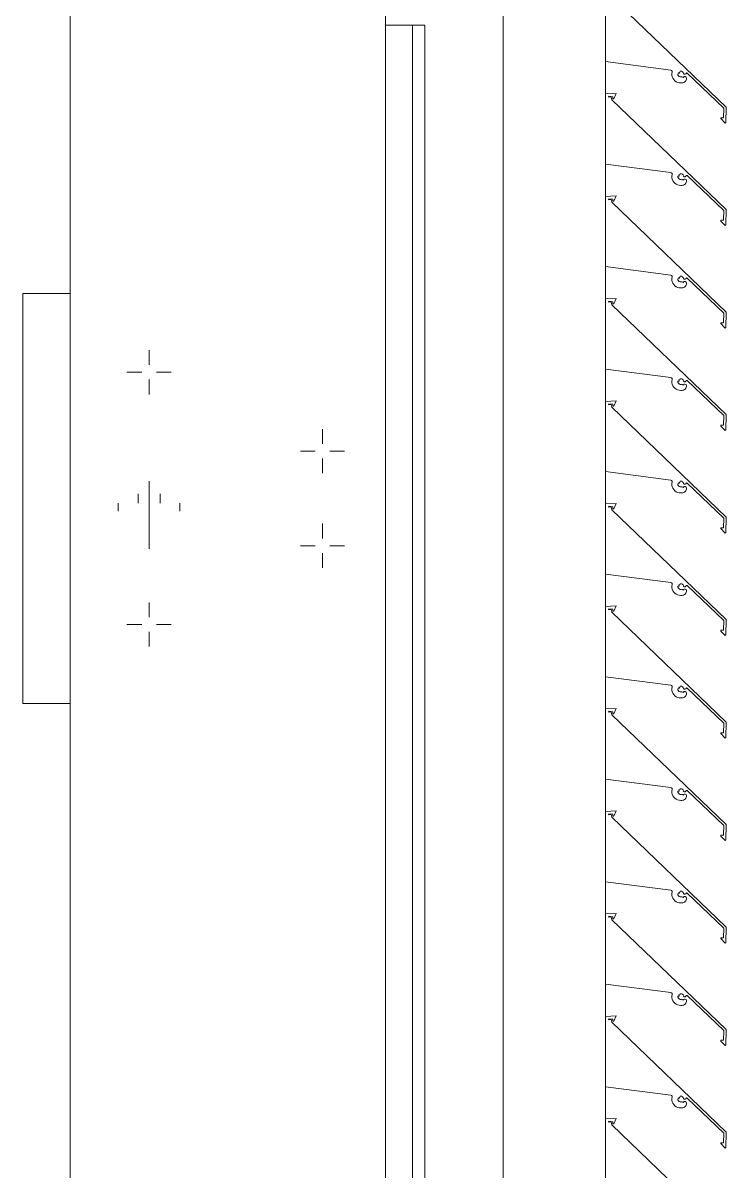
# Model space of a CAD drawing. Header units: millimetres. Extents: x -220592 to 404889, y -217665 to 38245.
# Drawn here: x -718.88 to -714.42, y -1234.95 to -1227.66 of the extents above; entities that cross this region are included whole.
import ezdxf

# ---------------------------------------------------------------- set-up
doc = ezdxf.new("R2010")
doc.units = ezdxf.units.MM
doc.linetypes.add('XKITLINE00', pattern=[0])
doc.linetypes.add('XKITLINE02', pattern=[4, 2, -2])
doc.layers.add('Bolt', color=7, linetype='Continuous', lineweight=0)
doc.layers.add('Part', color=7, linetype='Continuous', lineweight=0)

# ---------------------------------------------------------------- blocks, each defined once
blk = doc.blocks.new('*A15046')
at = {"layer": 'Part', "color": 7, "linetype": 'XKITLINE00', "lineweight": 0}
for p, q in [((92.53, 356.643483), (92.53, 93.899527)), ((94.53, 93.899527), (94.53, 244.699959))]:
    blk.add_line(p, q, dxfattribs=at)
blk = doc.blocks.new('*A15128')
at = {"layer": 'Part', "color": 7, "linetype": 'XKITLINE00', "lineweight": 0}
for p, q in [((95.925304, 180.315326), (95.992799, 180.31794)), ((95.947029, 180.300196), (95.944993, 180.293623)), ((95.944993, 180.293623), (95.962009, 180.296527)), ((95.972012, 180.297056), (95.947029, 180.300196)), ((95.962009, 180.296527), (95.964906, 180.277984)), ((95.964906, 180.277984), (96.690028, 179.581738)), ((95.972141, 180.284865), (95.972012, 180.297056)), ((95.977264, 180.284453), (95.972141, 180.284865)), ((95.992799, 180.31794), (95.977264, 180.284453)), ((96.339112, 179.816618), (95.925304, 179.869622)), ((96.344187, 179.814428), (96.339112, 179.816618)), ((96.347324, 179.809876), (96.344187, 179.814428)), ((96.346077, 179.79422), (96.347563, 179.804354)), ((96.346452, 179.783984), (96.346077, 179.79422)), ((96.348675, 179.773985), (96.346452, 179.783984)), ((96.347563, 179.804354), (96.347324, 179.809876)), ((96.352673, 179.764555), (96.348675, 179.773985)), ((96.358313, 179.756005), (96.352673, 179.764555)), ((96.365409, 179.748618), (96.358313, 179.756005)), ((96.391775, 179.793926), (96.38407, 179.79282)), ((96.38407, 179.79282), (96.384639, 179.786336)), ((96.384639, 179.786336), (96.387441, 179.780462)), ((96.387441, 179.780462), (96.392123, 179.77594)), ((96.397771, 179.80193), (96.390606, 179.800986)), ((96.390606, 179.800986), (96.391775, 179.793926)), ((96.392123, 179.77594), (96.398091, 179.773342)), ((96.400093, 179.80932), (96.397771, 179.80193)), ((96.398091, 179.773342), (96.404591, 179.772998)), ((96.406765, 179.808898), (96.400093, 179.80932)), ((96.404591, 179.772998), (96.410509, 179.773903)), ((96.412841, 179.806108), (96.406765, 179.808898)), ((96.410509, 179.773903), (96.41532, 179.771496)), ((96.417508, 179.801322), (96.412841, 179.806108)), ((96.41532, 179.771496), (96.41735, 179.766515)), ((96.41735, 179.766515), (96.420292, 179.771987)), ((96.420622, 179.793748), (96.417508, 179.801322)), ((96.420292, 179.771987), (96.425448, 179.775205)), ((96.424805, 179.789591), (96.420622, 179.793748)), ((96.430699, 179.789385), (96.424805, 179.789591)), ((96.425448, 179.775205), (96.431526, 179.775193)), ((96.435163, 179.793239), (96.430699, 179.789385)), ((96.431526, 179.775193), (96.43667, 179.771956)), ((96.438818, 179.797866), (96.435163, 179.793239)), ((96.43667, 179.771956), (96.43931, 179.766482)), ((96.438814, 179.758712), (96.437079, 179.753216)), ((96.43931, 179.766482), (96.438814, 179.758712)), ((96.443977, 179.796774), (96.438818, 179.797866)), ((96.674993, 179.575371), (96.443977, 179.796774)), ((96.373725, 179.74264), (96.365409, 179.748618)), ((96.382988, 179.738267), (96.373725, 179.74264)), ((96.392889, 179.735644), (96.382988, 179.738267)), ((96.403102, 179.734859), (96.392889, 179.735644)), ((96.409901, 179.734957), (96.403102, 179.734859)), ((96.415629, 179.735593), (96.409901, 179.734957)), ((96.42113, 179.737312), (96.415629, 179.735593)), ((96.4262, 179.740052), (96.42113, 179.737312)), ((96.430653, 179.74371), (96.4262, 179.740052)), ((96.434325, 179.748153), (96.430653, 179.74371)), ((96.437079, 179.753216), (96.434325, 179.748153)), ((96.67465, 179.514025), (96.674993, 179.575371)), ((96.690028, 179.581738), (96.689475, 179.482587)), ((96.656145, 179.509007), (96.65723, 179.513928)), ((96.684794, 179.480119), (96.656145, 179.509007)), ((96.65723, 179.513928), (96.67465, 179.514025)), ((96.689475, 179.482587), (96.684794, 179.480119))]:
    blk.add_line(p, q, dxfattribs=at)
blk = doc.blocks.new('*A15129')
at = {"layer": 'Part', "color": 7, "linetype": 'XKITLINE00', "lineweight": 0}
for p, q in [((95.925304, 179.665326), (95.992799, 179.66794)), ((95.947029, 179.650196), (95.944993, 179.643623)), ((95.944993, 179.643623), (95.962009, 179.646527)), ((95.972012, 179.647056), (95.947029, 179.650196)), ((95.962009, 179.646527), (95.964906, 179.627984)), ((95.964906, 179.627984), (96.690028, 178.931738)), ((95.972141, 179.634865), (95.972012, 179.647056)), ((95.977264, 179.634453), (95.972141, 179.634865)), ((95.992799, 179.66794), (95.977264, 179.634453)), ((96.339112, 179.166618), (95.925304, 179.219622)), ((96.344187, 179.164428), (96.339112, 179.166618)), ((96.347324, 179.159876), (96.344187, 179.164428)), ((96.346077, 179.14422), (96.347563, 179.154354)), ((96.346452, 179.133984), (96.346077, 179.14422)), ((96.348675, 179.123985), (96.346452, 179.133984)), ((96.347563, 179.154354), (96.347324, 179.159876)), ((96.352673, 179.114555), (96.348675, 179.123985)), ((96.358313, 179.106005), (96.352673, 179.114555)), ((96.365409, 179.098618), (96.358313, 179.106005)), ((96.373725, 179.09264), (96.365409, 179.098618)), ((96.391775, 179.143926), (96.38407, 179.14282)), ((96.38407, 179.14282), (96.384639, 179.136336)), ((96.384639, 179.136336), (96.387441, 179.130462)), ((96.387441, 179.130462), (96.392123, 179.12594)), ((96.397771, 179.15193), (96.390606, 179.150986)), ((96.390606, 179.150986), (96.391775, 179.143926)), ((96.392123, 179.12594), (96.398091, 179.123342)), ((96.400093, 179.15932), (96.397771, 179.15193)), ((96.398091, 179.123342), (96.404591, 179.122998)), ((96.406765, 179.158898), (96.400093, 179.15932)), ((96.404591, 179.122998), (96.410509, 179.123903)), ((96.412841, 179.156108), (96.406765, 179.158898)), ((96.410509, 179.123903), (96.41532, 179.121496)), ((96.417508, 179.151322), (96.412841, 179.156108)), ((96.41532, 179.121496), (96.41735, 179.116515)), ((96.41735, 179.116515), (96.420292, 179.121987)), ((96.420622, 179.143748), (96.417508, 179.151322)), ((96.420292, 179.121987), (96.425448, 179.125205)), ((96.424805, 179.139591), (96.420622, 179.143748)), ((96.430699, 179.139385), (96.424805, 179.139591)), ((96.425448, 179.125205), (96.431526, 179.125193)), ((96.435163, 179.143239), (96.430699, 179.139385)), ((96.431526, 179.125193), (96.43667, 179.121956)), ((96.437079, 179.103216), (96.434325, 179.098153)), ((96.438818, 179.147866), (96.435163, 179.143239)), ((96.43667, 179.121956), (96.43931, 179.116482)), ((96.438814, 179.108712), (96.437079, 179.103216)), ((96.43931, 179.116482), (96.438814, 179.108712)), ((96.443977, 179.146774), (96.438818, 179.147866)), ((96.674993, 178.925371), (96.443977, 179.146774)), ((96.382988, 179.088267), (96.373725, 179.09264)), ((96.392889, 179.085644), (96.382988, 179.088267)), ((96.403102, 179.084859), (96.392889, 179.085644)), ((96.409901, 179.084957), (96.403102, 179.084859)), ((96.415629, 179.085593), (96.409901, 179.084957)), ((96.42113, 179.087312), (96.415629, 179.085593)), ((96.4262, 179.090052), (96.42113, 179.087312)), ((96.430653, 179.09371), (96.4262, 179.090052)), ((96.434325, 179.098153), (96.430653, 179.09371)), ((96.67465, 178.864025), (96.674993, 178.925371)), ((96.690028, 178.931738), (96.689475, 178.832587)), ((96.656145, 178.859007), (96.65723, 178.863928)), ((96.684794, 178.830119), (96.656145, 178.859007)), ((96.65723, 178.863928), (96.67465, 178.864025)), ((96.689475, 178.832587), (96.684794, 178.830119))]:
    blk.add_line(p, q, dxfattribs=at)
blk = doc.blocks.new('*A15130')
at = {"layer": 'Part', "color": 7, "linetype": 'XKITLINE00', "lineweight": 0}
for p, q in [((95.925304, 179.015326), (95.992799, 179.01794)), ((95.947029, 179.000196), (95.944993, 178.993623)), ((95.944993, 178.993623), (95.962009, 178.996527)), ((95.972012, 178.997056), (95.947029, 179.000196)), ((95.962009, 178.996527), (95.964906, 178.977984)), ((95.964906, 178.977984), (96.690028, 178.281738)), ((95.972141, 178.984865), (95.972012, 178.997056)), ((95.977264, 178.984453), (95.972141, 178.984865)), ((95.992799, 179.01794), (95.977264, 178.984453)), ((96.339112, 178.516618), (95.925304, 178.569622)), ((96.344187, 178.514428), (96.339112, 178.516618)), ((96.347324, 178.509876), (96.344187, 178.514428)), ((96.346077, 178.49422), (96.347563, 178.504354)), ((96.346452, 178.483984), (96.346077, 178.49422)), ((96.348675, 178.473985), (96.346452, 178.483984)), ((96.347563, 178.504354), (96.347324, 178.509876)), ((96.352673, 178.464555), (96.348675, 178.473985)), ((96.358313, 178.456005), (96.352673, 178.464555)), ((96.365409, 178.448618), (96.358313, 178.456005)), ((96.373725, 178.44264), (96.365409, 178.448618)), ((96.391775, 178.493926), (96.38407, 178.49282)), ((96.38407, 178.49282), (96.384639, 178.486336)), ((96.384639, 178.486336), (96.387441, 178.480462)), ((96.387441, 178.480462), (96.392123, 178.47594)), ((96.397771, 178.50193), (96.390606, 178.500986)), ((96.390606, 178.500986), (96.391775, 178.493926)), ((96.392123, 178.47594), (96.398091, 178.473342)), ((96.400093, 178.50932), (96.397771, 178.50193)), ((96.398091, 178.473342), (96.404591, 178.472998)), ((96.406765, 178.508898), (96.400093, 178.50932)), ((96.404591, 178.472998), (96.410509, 178.473903)), ((96.412841, 178.506108), (96.406765, 178.508898)), ((96.410509, 178.473903), (96.41532, 178.471496)), ((96.417508, 178.501322), (96.412841, 178.506108)), ((96.41532, 178.471496), (96.41735, 178.466515)), ((96.41735, 178.466515), (96.420292, 178.471987)), ((96.420622, 178.493748), (96.417508, 178.501322)), ((96.420292, 178.471987), (96.425448, 178.475205)), ((96.424805, 178.489591), (96.420622, 178.493748)), ((96.430699, 178.489385), (96.424805, 178.489591)), ((96.425448, 178.475205), (96.431526, 178.475193)), ((96.430653, 178.44371), (96.4262, 178.440052)), ((96.434325, 178.448153), (96.430653, 178.44371)), ((96.435163, 178.493239), (96.430699, 178.489385)), ((96.431526, 178.475193), (96.43667, 178.471956)), ((96.437079, 178.453216), (96.434325, 178.448153)), ((96.438818, 178.497866), (96.435163, 178.493239)), ((96.43667, 178.471956), (96.43931, 178.466482)), ((96.438814, 178.458712), (96.437079, 178.453216)), ((96.43931, 178.466482), (96.438814, 178.458712)), ((96.443977, 178.496774), (96.438818, 178.497866)), ((96.674993, 178.275371), (96.443977, 178.496774)), ((96.382988, 178.438267), (96.373725, 178.44264)), ((96.392889, 178.435644), (96.382988, 178.438267)), ((96.403102, 178.434859), (96.392889, 178.435644)), ((96.409901, 178.434957), (96.403102, 178.434859)), ((96.415629, 178.435593), (96.409901, 178.434957)), ((96.42113, 178.437312), (96.415629, 178.435593)), ((96.4262, 178.440052), (96.42113, 178.437312)), ((96.67465, 178.214025), (96.674993, 178.275371)), ((96.690028, 178.281738), (96.689475, 178.182587)), ((96.656145, 178.209007), (96.65723, 178.213928)), ((96.684794, 178.180119), (96.656145, 178.209007)), ((96.65723, 178.213928), (96.67465, 178.214025)), ((96.689475, 178.182587), (96.684794, 178.180119))]:
    blk.add_line(p, q, dxfattribs=at)
blk = doc.blocks.new('*A15131')
at = {"layer": 'Part', "color": 7, "linetype": 'XKITLINE00', "lineweight": 0}
for p, q in [((95.925304, 178.365326), (95.992799, 178.36794)), ((95.947029, 178.350196), (95.944993, 178.343623)), ((95.944993, 178.343623), (95.962009, 178.346527)), ((95.972012, 178.347056), (95.947029, 178.350196)), ((95.962009, 178.346527), (95.964906, 178.327984)), ((95.964906, 178.327984), (96.690028, 177.631738)), ((95.972141, 178.334865), (95.972012, 178.347056)), ((95.977264, 178.334453), (95.972141, 178.334865)), ((95.992799, 178.36794), (95.977264, 178.334453)), ((96.339112, 177.866618), (95.925304, 177.919622)), ((96.344187, 177.864428), (96.339112, 177.866618)), ((96.347324, 177.859876), (96.344187, 177.864428)), ((96.346077, 177.84422), (96.347563, 177.854354)), ((96.346452, 177.833984), (96.346077, 177.84422)), ((96.348675, 177.823985), (96.346452, 177.833984)), ((96.347563, 177.854354), (96.347324, 177.859876)), ((96.352673, 177.814555), (96.348675, 177.823985)), ((96.358313, 177.806005), (96.352673, 177.814555)), ((96.365409, 177.798618), (96.358313, 177.806005)), ((96.373725, 177.79264), (96.365409, 177.798618)), ((96.382988, 177.788267), (96.373725, 177.79264)), ((96.392889, 177.785644), (96.382988, 177.788267)), ((96.391775, 177.843926), (96.38407, 177.84282)), ((96.38407, 177.84282), (96.384639, 177.836336)), ((96.384639, 177.836336), (96.387441, 177.830462)), ((96.387441, 177.830462), (96.392123, 177.82594)), ((96.397771, 177.85193), (96.390606, 177.850986)), ((96.390606, 177.850986), (96.391775, 177.843926)), ((96.392123, 177.82594), (96.398091, 177.823342)), ((96.400093, 177.85932), (96.397771, 177.85193)), ((96.398091, 177.823342), (96.404591, 177.822998)), ((96.406765, 177.858898), (96.400093, 177.85932)), ((96.404591, 177.822998), (96.410509, 177.823903)), ((96.412841, 177.856108), (96.406765, 177.858898)), ((96.410509, 177.823903), (96.41532, 177.821496)), ((96.417508, 177.851322), (96.412841, 177.856108)), ((96.41532, 177.821496), (96.41735, 177.816515)), ((96.41735, 177.816515), (96.420292, 177.821987)), ((96.420622, 177.843748), (96.417508, 177.851322)), ((96.420292, 177.821987), (96.425448, 177.825205)), ((96.424805, 177.839591), (96.420622, 177.843748)), ((96.4262, 177.790052), (96.42113, 177.787312)), ((96.430699, 177.839385), (96.424805, 177.839591)), ((96.425448, 177.825205), (96.431526, 177.825193)), ((96.430653, 177.79371), (96.4262, 177.790052)), ((96.434325, 177.798153), (96.430653, 177.79371)), ((96.435163, 177.843239), (96.430699, 177.839385)), ((96.431526, 177.825193), (96.43667, 177.821956)), ((96.437079, 177.803216), (96.434325, 177.798153)), ((96.438818, 177.847866), (96.435163, 177.843239)), ((96.43667, 177.821956), (96.43931, 177.816482)), ((96.438814, 177.808712), (96.437079, 177.803216)), ((96.43931, 177.816482), (96.438814, 177.808712)), ((96.443977, 177.846774), (96.438818, 177.847866)), ((96.674993, 177.625371), (96.443977, 177.846774)), ((96.403102, 177.784859), (96.392889, 177.785644)), ((96.409901, 177.784957), (96.403102, 177.784859)), ((96.415629, 177.785593), (96.409901, 177.784957)), ((96.42113, 177.787312), (96.415629, 177.785593)), ((96.67465, 177.564025), (96.674993, 177.625371)), ((96.690028, 177.631738), (96.689475, 177.532587)), ((96.656145, 177.559007), (96.65723, 177.563928)), ((96.684794, 177.530119), (96.656145, 177.559007)), ((96.65723, 177.563928), (96.67465, 177.564025)), ((96.689475, 177.532587), (96.684794, 177.530119))]:
    blk.add_line(p, q, dxfattribs=at)
blk = doc.blocks.new('*A15132')
at = {"layer": 'Part', "color": 7, "linetype": 'XKITLINE00', "lineweight": 0}
for p, q in [((95.925304, 177.715326), (95.992799, 177.71794)), ((95.992799, 177.71794), (95.977264, 177.684453)), ((95.947029, 177.700196), (95.944993, 177.693623)), ((95.944993, 177.693623), (95.962009, 177.696527)), ((95.972012, 177.697056), (95.947029, 177.700196)), ((95.962009, 177.696527), (95.964906, 177.677984)), ((95.964906, 177.677984), (96.690028, 176.981738)), ((95.972141, 177.684865), (95.972012, 177.697056)), ((95.977264, 177.684453), (95.972141, 177.684865)), ((96.339112, 177.216618), (95.925304, 177.269622)), ((96.344187, 177.214428), (96.339112, 177.216618)), ((96.347324, 177.209876), (96.344187, 177.214428)), ((96.347563, 177.204354), (96.347324, 177.209876)), ((96.400093, 177.20932), (96.397771, 177.20193)), ((96.406765, 177.208898), (96.400093, 177.20932)), ((96.412841, 177.206108), (96.406765, 177.208898)), ((96.417508, 177.201322), (96.412841, 177.206108)), ((96.346077, 177.19422), (96.347563, 177.204354)), ((96.346452, 177.183984), (96.346077, 177.19422)), ((96.348675, 177.173985), (96.346452, 177.183984)), ((96.352673, 177.164555), (96.348675, 177.173985)), ((96.358313, 177.156005), (96.352673, 177.164555)), ((96.365409, 177.148618), (96.358313, 177.156005)), ((96.373725, 177.14264), (96.365409, 177.148618)), ((96.382988, 177.138267), (96.373725, 177.14264)), ((96.392889, 177.135644), (96.382988, 177.138267)), ((96.391775, 177.193926), (96.38407, 177.19282)), ((96.38407, 177.19282), (96.384639, 177.186336)), ((96.384639, 177.186336), (96.387441, 177.180462)), ((96.387441, 177.180462), (96.392123, 177.17594)), ((96.397771, 177.20193), (96.390606, 177.200986)), ((96.390606, 177.200986), (96.391775, 177.193926)), ((96.392123, 177.17594), (96.398091, 177.173342)), ((96.403102, 177.134859), (96.392889, 177.135644)), ((96.398091, 177.173342), (96.404591, 177.172998)), ((96.409901, 177.134957), (96.403102, 177.134859)), ((96.404591, 177.172998), (96.410509, 177.173903)), ((96.415629, 177.135593), (96.409901, 177.134957)), ((96.410509, 177.173903), (96.41532, 177.171496)), ((96.41532, 177.171496), (96.41735, 177.166515)), ((96.42113, 177.137312), (96.415629, 177.135593)), ((96.41735, 177.166515), (96.420292, 177.171987)), ((96.420622, 177.193748), (96.417508, 177.201322)), ((96.420292, 177.171987), (96.425448, 177.175205)), ((96.424805, 177.189591), (96.420622, 177.193748)), ((96.4262, 177.140052), (96.42113, 177.137312)), ((96.430699, 177.189385), (96.424805, 177.189591)), ((96.425448, 177.175205), (96.431526, 177.175193)), ((96.430653, 177.14371), (96.4262, 177.140052)), ((96.434325, 177.148153), (96.430653, 177.14371)), ((96.435163, 177.193239), (96.430699, 177.189385)), ((96.431526, 177.175193), (96.43667, 177.171956)), ((96.437079, 177.153216), (96.434325, 177.148153)), ((96.438818, 177.197866), (96.435163, 177.193239)), ((96.43667, 177.171956), (96.43931, 177.166482)), ((96.438814, 177.158712), (96.437079, 177.153216)), ((96.43931, 177.166482), (96.438814, 177.158712)), ((96.443977, 177.196774), (96.438818, 177.197866)), ((96.674993, 176.975371), (96.443977, 177.196774)), ((96.67465, 176.914025), (96.674993, 176.975371)), ((96.690028, 176.981738), (96.689475, 176.882587)), ((96.656145, 176.909007), (96.65723, 176.913928)), ((96.684794, 176.880119), (96.656145, 176.909007)), ((96.65723, 176.913928), (96.67465, 176.914025)), ((96.689475, 176.882587), (96.684794, 176.880119))]:
    blk.add_line(p, q, dxfattribs=at)
blk = doc.blocks.new('*A15133')
at = {"layer": 'Part', "color": 7, "linetype": 'XKITLINE00', "lineweight": 0}
for p, q in [((95.925304, 177.065326), (95.992799, 177.06794)), ((95.992799, 177.06794), (95.977264, 177.034453)), ((95.947029, 177.050196), (95.944993, 177.043623)), ((95.944993, 177.043623), (95.962009, 177.046527)), ((95.972012, 177.047056), (95.947029, 177.050196)), ((95.962009, 177.046527), (95.964906, 177.027984)), ((95.964906, 177.027984), (96.690028, 176.331738)), ((95.972141, 177.034865), (95.972012, 177.047056)), ((95.977264, 177.034453), (95.972141, 177.034865)), ((96.339112, 176.566618), (95.925304, 176.619622)), ((96.344187, 176.564428), (96.339112, 176.566618)), ((96.347324, 176.559876), (96.344187, 176.564428)), ((96.346077, 176.54422), (96.347563, 176.554354)), ((96.347563, 176.554354), (96.347324, 176.559876)), ((96.397771, 176.55193), (96.390606, 176.550986)), ((96.390606, 176.550986), (96.391775, 176.543926)), ((96.400093, 176.55932), (96.397771, 176.55193)), ((96.406765, 176.558898), (96.400093, 176.55932)), ((96.412841, 176.556108), (96.406765, 176.558898)), ((96.417508, 176.551322), (96.412841, 176.556108)), ((96.420622, 176.543748), (96.417508, 176.551322)), ((96.346452, 176.533984), (96.346077, 176.54422)), ((96.348675, 176.523985), (96.346452, 176.533984)), ((96.352673, 176.514555), (96.348675, 176.523985)), ((96.358313, 176.506005), (96.352673, 176.514555)), ((96.365409, 176.498618), (96.358313, 176.506005)), ((96.373725, 176.49264), (96.365409, 176.498618)), ((96.382988, 176.488267), (96.373725, 176.49264)), ((96.392889, 176.485644), (96.382988, 176.488267)), ((96.391775, 176.543926), (96.38407, 176.54282)), ((96.38407, 176.54282), (96.384639, 176.536336)), ((96.384639, 176.536336), (96.387441, 176.530462)), ((96.387441, 176.530462), (96.392123, 176.52594)), ((96.392123, 176.52594), (96.398091, 176.523342)), ((96.403102, 176.484859), (96.392889, 176.485644)), ((96.398091, 176.523342), (96.404591, 176.522998)), ((96.409901, 176.484957), (96.403102, 176.484859)), ((96.404591, 176.522998), (96.410509, 176.523903)), ((96.415629, 176.485593), (96.409901, 176.484957)), ((96.410509, 176.523903), (96.41532, 176.521496)), ((96.41532, 176.521496), (96.41735, 176.516515)), ((96.42113, 176.487312), (96.415629, 176.485593)), ((96.41735, 176.516515), (96.420292, 176.521987)), ((96.420292, 176.521987), (96.425448, 176.525205)), ((96.424805, 176.539591), (96.420622, 176.543748)), ((96.4262, 176.490052), (96.42113, 176.487312)), ((96.430699, 176.539385), (96.424805, 176.539591)), ((96.425448, 176.525205), (96.431526, 176.525193)), ((96.430653, 176.49371), (96.4262, 176.490052)), ((96.434325, 176.498153), (96.430653, 176.49371)), ((96.435163, 176.543239), (96.430699, 176.539385)), ((96.431526, 176.525193), (96.43667, 176.521956)), ((96.437079, 176.503216), (96.434325, 176.498153)), ((96.438818, 176.547866), (96.435163, 176.543239)), ((96.43667, 176.521956), (96.43931, 176.516482)), ((96.438814, 176.508712), (96.437079, 176.503216)), ((96.43931, 176.516482), (96.438814, 176.508712)), ((96.443977, 176.546774), (96.438818, 176.547866)), ((96.674993, 176.325371), (96.443977, 176.546774)), ((96.656145, 176.259007), (96.65723, 176.263928)), ((96.65723, 176.263928), (96.67465, 176.264025)), ((96.67465, 176.264025), (96.674993, 176.325371)), ((96.690028, 176.331738), (96.689475, 176.232587)), ((96.684794, 176.230119), (96.656145, 176.259007)), ((96.689475, 176.232587), (96.684794, 176.230119))]:
    blk.add_line(p, q, dxfattribs=at)
blk = doc.blocks.new('*A15134')
at = {"layer": 'Part', "color": 7, "linetype": 'XKITLINE00', "lineweight": 0}
for p, q in [((95.925304, 176.415326), (95.992799, 176.41794)), ((95.992799, 176.41794), (95.977264, 176.384453)), ((95.947029, 176.400196), (95.944993, 176.393623)), ((95.944993, 176.393623), (95.962009, 176.396527)), ((95.972012, 176.397056), (95.947029, 176.400196)), ((95.962009, 176.396527), (95.964906, 176.377984)), ((95.964906, 176.377984), (96.690028, 175.681738)), ((95.972141, 176.384865), (95.972012, 176.397056)), ((95.977264, 176.384453), (95.972141, 176.384865)), ((96.339112, 175.916618), (95.925304, 175.969622)), ((96.344187, 175.914428), (96.339112, 175.916618)), ((96.347324, 175.909876), (96.344187, 175.914428)), ((96.346077, 175.89422), (96.347563, 175.904354)), ((96.347563, 175.904354), (96.347324, 175.909876)), ((96.397771, 175.90193), (96.390606, 175.900986)), ((96.390606, 175.900986), (96.391775, 175.893926)), ((96.400093, 175.90932), (96.397771, 175.90193)), ((96.406765, 175.908898), (96.400093, 175.90932)), ((96.412841, 175.906108), (96.406765, 175.908898)), ((96.417508, 175.901322), (96.412841, 175.906108)), ((96.420622, 175.893748), (96.417508, 175.901322)), ((96.438818, 175.897866), (96.435163, 175.893239)), ((96.443977, 175.896774), (96.438818, 175.897866)), ((96.674993, 175.675371), (96.443977, 175.896774)), ((96.346452, 175.883984), (96.346077, 175.89422)), ((96.348675, 175.873985), (96.346452, 175.883984)), ((96.352673, 175.864555), (96.348675, 175.873985)), ((96.358313, 175.856005), (96.352673, 175.864555)), ((96.365409, 175.848618), (96.358313, 175.856005)), ((96.373725, 175.84264), (96.365409, 175.848618)), ((96.382988, 175.838267), (96.373725, 175.84264)), ((96.392889, 175.835644), (96.382988, 175.838267)), ((96.391775, 175.893926), (96.38407, 175.89282)), ((96.38407, 175.89282), (96.384639, 175.886336)), ((96.384639, 175.886336), (96.387441, 175.880462)), ((96.387441, 175.880462), (96.392123, 175.87594)), ((96.392123, 175.87594), (96.398091, 175.873342)), ((96.403102, 175.834859), (96.392889, 175.835644)), ((96.398091, 175.873342), (96.404591, 175.872998)), ((96.409901, 175.834957), (96.403102, 175.834859)), ((96.404591, 175.872998), (96.410509, 175.873903)), ((96.415629, 175.835593), (96.409901, 175.834957)), ((96.410509, 175.873903), (96.41532, 175.871496)), ((96.41532, 175.871496), (96.41735, 175.866515)), ((96.42113, 175.837312), (96.415629, 175.835593)), ((96.41735, 175.866515), (96.420292, 175.871987)), ((96.420292, 175.871987), (96.425448, 175.875205)), ((96.424805, 175.889591), (96.420622, 175.893748)), ((96.4262, 175.840052), (96.42113, 175.837312)), ((96.430699, 175.889385), (96.424805, 175.889591)), ((96.425448, 175.875205), (96.431526, 175.875193)), ((96.430653, 175.84371), (96.4262, 175.840052)), ((96.434325, 175.848153), (96.430653, 175.84371)), ((96.435163, 175.893239), (96.430699, 175.889385)), ((96.431526, 175.875193), (96.43667, 175.871956)), ((96.437079, 175.853216), (96.434325, 175.848153)), ((96.43667, 175.871956), (96.43931, 175.866482)), ((96.438814, 175.858712), (96.437079, 175.853216)), ((96.43931, 175.866482), (96.438814, 175.858712)), ((96.690028, 175.681738), (96.689475, 175.582587)), ((96.656145, 175.609007), (96.65723, 175.613928)), ((96.684794, 175.580119), (96.656145, 175.609007)), ((96.65723, 175.613928), (96.67465, 175.614025)), ((96.67465, 175.614025), (96.674993, 175.675371)), ((96.689475, 175.582587), (96.684794, 175.580119))]:
    blk.add_line(p, q, dxfattribs=at)
blk = doc.blocks.new('*A15135')
at = {"layer": 'Part', "color": 7, "linetype": 'XKITLINE00', "lineweight": 0}
for p, q in [((92.53, 179.7), (92.230136, 179.7)), ((92.230136, 179.7), (92.230136, 177.1)), ((92.230136, 177.1), (92.53, 177.1))]:
    blk.add_line(p, q, dxfattribs=at)
blk = doc.blocks.new('*A15136')
at = {"layer": 'Bolt', "color": 7, "linetype": 'XKITLINE02', "lineweight": 0}
for p, q in [((93.030136, 178.5092), (93.030136, 178.08)), ((92.960136, 178.43), (92.960136, 178.37)), ((93.100136, 178.43), (93.100136, 178.37)), ((92.835136, 178.37), (92.835136, 178.32)), ((93.225136, 178.37), (93.225136, 178.32))]:
    blk.add_line(p, q, dxfattribs=at)
blk = doc.blocks.new('*A15137')
at = {"layer": 'Bolt', "color": 7, "linetype": 'XKITLINE00', "lineweight": 0}
for p, q in [((94.130136, 178.84), (94.130136, 178.74676)), ((93.990136, 178.7), (94.083376, 178.7)), ((94.270136, 178.7), (94.176896, 178.7)), ((94.130136, 178.56), (94.130136, 178.65324)), ((94.130136, 178.24), (94.130136, 178.14676)), ((93.990136, 178.1), (94.083376, 178.1)), ((94.270136, 178.1), (94.176896, 178.1)), ((94.130136, 177.96), (94.130136, 178.05324))]:
    blk.add_line(p, q, dxfattribs=at)
blk = doc.blocks.new('*A15138')
at = {"layer": 'Bolt', "color": 7, "linetype": 'XKITLINE00', "lineweight": 0}
for p, q in [((93.030136, 179.34), (93.030136, 179.24676)), ((92.890136, 179.2), (92.983376, 179.2)), ((93.170136, 179.2), (93.076896, 179.2)), ((93.030136, 179.06), (93.030136, 179.15324)), ((93.030136, 177.74), (93.030136, 177.64676)), ((92.890136, 177.6), (92.983376, 177.6)), ((93.170136, 177.6), (93.076896, 177.6)), ((93.030136, 177.46), (93.030136, 177.55324))]:
    blk.add_line(p, q, dxfattribs=at)
blk = doc.blocks.new('*A15638')
at = {"layer": 'Part', "color": 7, "linetype": 'XKITLINE00', "lineweight": 0}
for p, q in [((94.53, 181.4), (94.780136, 181.4)), ((94.700136, 154.15), (94.700136, 181.4)), ((94.780136, 154.15), (94.780136, 181.4))]:
    blk.add_line(p, q, dxfattribs=at)
blk = doc.blocks.new('*A15639')
at = {"layer": 'Part', "color": 7, "linetype": 'XKITLINE00', "lineweight": 0}
for p, q in [((95.925304, 182.26533), (95.275304, 182.26533)), ((95.275304, 182.26533), (95.275304, 168.465444)), ((95.925304, 182.26533), (95.925304, 168.465444)), ((95.925304, 168.465444), (95.275304, 168.465444))]:
    blk.add_line(p, q, dxfattribs=at)
blk = doc.blocks.new('*A15688')
at = {"layer": 'Part', "color": 7, "linetype": 'XKITLINE00', "lineweight": 0}
for p, q in [((95.925304, 181.615326), (95.992799, 181.61794)), ((95.947029, 181.600196), (95.944993, 181.593623)), ((95.944993, 181.593623), (95.962009, 181.596527)), ((95.972012, 181.597056), (95.947029, 181.600196)), ((95.962009, 181.596527), (95.964906, 181.577984)), ((95.964906, 181.577984), (96.690028, 180.881738)), ((95.972141, 181.584865), (95.972012, 181.597056)), ((95.977264, 181.584453), (95.972141, 181.584865)), ((95.992799, 181.61794), (95.977264, 181.584453)), ((96.339112, 181.116618), (95.925304, 181.169622)), ((96.344187, 181.114428), (96.339112, 181.116618)), ((96.347324, 181.109876), (96.344187, 181.114428)), ((96.346077, 181.09422), (96.347563, 181.104354)), ((96.346452, 181.083984), (96.346077, 181.09422)), ((96.348675, 181.073985), (96.346452, 181.083984)), ((96.347563, 181.104354), (96.347324, 181.109876)), ((96.352673, 181.064555), (96.348675, 181.073985)), ((96.358313, 181.056005), (96.352673, 181.064555)), ((96.391775, 181.093926), (96.38407, 181.09282)), ((96.38407, 181.09282), (96.384639, 181.086336)), ((96.384639, 181.086336), (96.387441, 181.080462)), ((96.387441, 181.080462), (96.392123, 181.07594)), ((96.397771, 181.10193), (96.390606, 181.100986)), ((96.390606, 181.100986), (96.391775, 181.093926)), ((96.392123, 181.07594), (96.398091, 181.073342)), ((96.400093, 181.10932), (96.397771, 181.10193)), ((96.398091, 181.073342), (96.404591, 181.072998)), ((96.406765, 181.108898), (96.400093, 181.10932)), ((96.404591, 181.072998), (96.410509, 181.073903)), ((96.412841, 181.106108), (96.406765, 181.108898)), ((96.410509, 181.073903), (96.41532, 181.071496)), ((96.417508, 181.101322), (96.412841, 181.106108)), ((96.41532, 181.071496), (96.41735, 181.066515)), ((96.41735, 181.066515), (96.420292, 181.071987)), ((96.420622, 181.093748), (96.417508, 181.101322)), ((96.420292, 181.071987), (96.425448, 181.075205)), ((96.424805, 181.089591), (96.420622, 181.093748)), ((96.430699, 181.089385), (96.424805, 181.089591)), ((96.425448, 181.075205), (96.431526, 181.075193)), ((96.435163, 181.093239), (96.430699, 181.089385)), ((96.431526, 181.075193), (96.43667, 181.071956)), ((96.438818, 181.097866), (96.435163, 181.093239)), ((96.43667, 181.071956), (96.43931, 181.066482)), ((96.43931, 181.066482), (96.438814, 181.058712)), ((96.443977, 181.096774), (96.438818, 181.097866)), ((96.674993, 180.875371), (96.443977, 181.096774)), ((96.365409, 181.048618), (96.358313, 181.056005)), ((96.373725, 181.04264), (96.365409, 181.048618)), ((96.382988, 181.038267), (96.373725, 181.04264)), ((96.392889, 181.035644), (96.382988, 181.038267)), ((96.403102, 181.034859), (96.392889, 181.035644)), ((96.409901, 181.034957), (96.403102, 181.034859)), ((96.415629, 181.035593), (96.409901, 181.034957)), ((96.42113, 181.037312), (96.415629, 181.035593)), ((96.4262, 181.040052), (96.42113, 181.037312)), ((96.430653, 181.04371), (96.4262, 181.040052)), ((96.434325, 181.048153), (96.430653, 181.04371)), ((96.437079, 181.053216), (96.434325, 181.048153)), ((96.438814, 181.058712), (96.437079, 181.053216)), ((96.67465, 180.814025), (96.674993, 180.875371)), ((96.690028, 180.881738), (96.689475, 180.782587)), ((96.656145, 180.809007), (96.65723, 180.813928)), ((96.684794, 180.780119), (96.656145, 180.809007)), ((96.65723, 180.813928), (96.67465, 180.814025)), ((96.689475, 180.782587), (96.684794, 180.780119))]:
    blk.add_line(p, q, dxfattribs=at)
blk = doc.blocks.new('*A15689')
at = {"layer": 'Part', "color": 7, "linetype": 'XKITLINE00', "lineweight": 0}
for p, q in [((95.925304, 180.965326), (95.992799, 180.96794)), ((95.947029, 180.950196), (95.944993, 180.943623)), ((95.944993, 180.943623), (95.962009, 180.946527)), ((95.972012, 180.947056), (95.947029, 180.950196)), ((95.962009, 180.946527), (95.964906, 180.927984)), ((95.964906, 180.927984), (96.690028, 180.231738)), ((95.972141, 180.934865), (95.972012, 180.947056)), ((95.977264, 180.934453), (95.972141, 180.934865)), ((95.992799, 180.96794), (95.977264, 180.934453)), ((96.339112, 180.466618), (95.925304, 180.519622)), ((96.344187, 180.464428), (96.339112, 180.466618)), ((96.347324, 180.459876), (96.344187, 180.464428)), ((96.346077, 180.44422), (96.347563, 180.454354)), ((96.346452, 180.433984), (96.346077, 180.44422)), ((96.348675, 180.423985), (96.346452, 180.433984)), ((96.347563, 180.454354), (96.347324, 180.459876)), ((96.352673, 180.414555), (96.348675, 180.423985)), ((96.358313, 180.406005), (96.352673, 180.414555)), ((96.391775, 180.443926), (96.38407, 180.44282)), ((96.38407, 180.44282), (96.384639, 180.436336)), ((96.384639, 180.436336), (96.387441, 180.430462)), ((96.387441, 180.430462), (96.392123, 180.42594)), ((96.397771, 180.45193), (96.390606, 180.450986)), ((96.390606, 180.450986), (96.391775, 180.443926)), ((96.392123, 180.42594), (96.398091, 180.423342)), ((96.400093, 180.45932), (96.397771, 180.45193)), ((96.398091, 180.423342), (96.404591, 180.422998)), ((96.406765, 180.458898), (96.400093, 180.45932)), ((96.404591, 180.422998), (96.410509, 180.423903)), ((96.412841, 180.456108), (96.406765, 180.458898)), ((96.410509, 180.423903), (96.41532, 180.421496)), ((96.417508, 180.451322), (96.412841, 180.456108)), ((96.41532, 180.421496), (96.41735, 180.416515)), ((96.41735, 180.416515), (96.420292, 180.421987)), ((96.420622, 180.443748), (96.417508, 180.451322)), ((96.420292, 180.421987), (96.425448, 180.425205)), ((96.424805, 180.439591), (96.420622, 180.443748)), ((96.430699, 180.439385), (96.424805, 180.439591)), ((96.425448, 180.425205), (96.431526, 180.425193)), ((96.435163, 180.443239), (96.430699, 180.439385)), ((96.431526, 180.425193), (96.43667, 180.421956)), ((96.438818, 180.447866), (96.435163, 180.443239)), ((96.43667, 180.421956), (96.43931, 180.416482)), ((96.43931, 180.416482), (96.438814, 180.408712)), ((96.443977, 180.446774), (96.438818, 180.447866)), ((96.674993, 180.225371), (96.443977, 180.446774)), ((96.365409, 180.398618), (96.358313, 180.406005)), ((96.373725, 180.39264), (96.365409, 180.398618)), ((96.382988, 180.388267), (96.373725, 180.39264)), ((96.392889, 180.385644), (96.382988, 180.388267)), ((96.403102, 180.384859), (96.392889, 180.385644)), ((96.409901, 180.384957), (96.403102, 180.384859)), ((96.415629, 180.385593), (96.409901, 180.384957)), ((96.42113, 180.387312), (96.415629, 180.385593)), ((96.4262, 180.390052), (96.42113, 180.387312)), ((96.430653, 180.39371), (96.4262, 180.390052)), ((96.434325, 180.398153), (96.430653, 180.39371)), ((96.437079, 180.403216), (96.434325, 180.398153)), ((96.438814, 180.408712), (96.437079, 180.403216)), ((96.67465, 180.164025), (96.674993, 180.225371)), ((96.690028, 180.231738), (96.689475, 180.132587)), ((96.656145, 180.159007), (96.65723, 180.163928)), ((96.684794, 180.130119), (96.656145, 180.159007)), ((96.65723, 180.163928), (96.67465, 180.164025)), ((96.689475, 180.132587), (96.684794, 180.130119))]:
    blk.add_line(p, q, dxfattribs=at)
blk = doc.blocks.new('*A15744')
at = {"layer": 'Part', "color": 7, "linetype": 'XKITLINE00', "lineweight": 0}
for p, q in [((95.925304, 175.765326), (95.992799, 175.76794)), ((95.947029, 175.750196), (95.944993, 175.743623)), ((95.972012, 175.747056), (95.947029, 175.750196)), ((95.992799, 175.76794), (95.977264, 175.734453)), ((95.944993, 175.743623), (95.962009, 175.746527)), ((95.962009, 175.746527), (95.964906, 175.727984)), ((95.964906, 175.727984), (96.690028, 175.031738)), ((95.972141, 175.734865), (95.972012, 175.747056)), ((95.977264, 175.734453), (95.972141, 175.734865)), ((96.339112, 175.266618), (95.925304, 175.319622)), ((96.344187, 175.264428), (96.339112, 175.266618)), ((96.347324, 175.259876), (96.344187, 175.264428)), ((96.346077, 175.24422), (96.347563, 175.254354)), ((96.346452, 175.233984), (96.346077, 175.24422)), ((96.347563, 175.254354), (96.347324, 175.259876)), ((96.391775, 175.243926), (96.38407, 175.24282)), ((96.38407, 175.24282), (96.384639, 175.236336)), ((96.397771, 175.25193), (96.390606, 175.250986)), ((96.390606, 175.250986), (96.391775, 175.243926)), ((96.400093, 175.25932), (96.397771, 175.25193)), ((96.406765, 175.258898), (96.400093, 175.25932)), ((96.412841, 175.256108), (96.406765, 175.258898)), ((96.417508, 175.251322), (96.412841, 175.256108)), ((96.420622, 175.243748), (96.417508, 175.251322)), ((96.424805, 175.239591), (96.420622, 175.243748)), ((96.435163, 175.243239), (96.430699, 175.239385)), ((96.438818, 175.247866), (96.435163, 175.243239)), ((96.443977, 175.246774), (96.438818, 175.247866)), ((96.674993, 175.025371), (96.443977, 175.246774)), ((96.348675, 175.223985), (96.346452, 175.233984)), ((96.352673, 175.214555), (96.348675, 175.223985)), ((96.358313, 175.206005), (96.352673, 175.214555)), ((96.365409, 175.198618), (96.358313, 175.206005)), ((96.373725, 175.19264), (96.365409, 175.198618)), ((96.382988, 175.188267), (96.373725, 175.19264)), ((96.392889, 175.185644), (96.382988, 175.188267)), ((96.384639, 175.236336), (96.387441, 175.230462)), ((96.387441, 175.230462), (96.392123, 175.22594)), ((96.392123, 175.22594), (96.398091, 175.223342)), ((96.403102, 175.184859), (96.392889, 175.185644)), ((96.398091, 175.223342), (96.404591, 175.222998)), ((96.409901, 175.184957), (96.403102, 175.184859)), ((96.404591, 175.222998), (96.410509, 175.223903)), ((96.415629, 175.185593), (96.409901, 175.184957)), ((96.410509, 175.223903), (96.41532, 175.221496)), ((96.41532, 175.221496), (96.41735, 175.216515)), ((96.42113, 175.187312), (96.415629, 175.185593)), ((96.41735, 175.216515), (96.420292, 175.221987)), ((96.420292, 175.221987), (96.425448, 175.225205)), ((96.4262, 175.190052), (96.42113, 175.187312)), ((96.430699, 175.239385), (96.424805, 175.239591)), ((96.425448, 175.225205), (96.431526, 175.225193)), ((96.430653, 175.19371), (96.4262, 175.190052)), ((96.434325, 175.198153), (96.430653, 175.19371)), ((96.431526, 175.225193), (96.43667, 175.221956)), ((96.437079, 175.203216), (96.434325, 175.198153)), ((96.43667, 175.221956), (96.43931, 175.216482)), ((96.438814, 175.208712), (96.437079, 175.203216)), ((96.43931, 175.216482), (96.438814, 175.208712)), ((96.67465, 174.964025), (96.674993, 175.025371)), ((96.690028, 175.031738), (96.689475, 174.932587)), ((96.656145, 174.959007), (96.65723, 174.963928)), ((96.684794, 174.930119), (96.656145, 174.959007)), ((96.65723, 174.963928), (96.67465, 174.964025)), ((96.689475, 174.932587), (96.684794, 174.930119))]:
    blk.add_line(p, q, dxfattribs=at)
blk = doc.blocks.new('*A15745')
at = {"layer": 'Part', "color": 7, "linetype": 'XKITLINE00', "lineweight": 0}
for p, q in [((95.925304, 175.115326), (95.992799, 175.11794)), ((95.947029, 175.100196), (95.944993, 175.093623)), ((95.944993, 175.093623), (95.962009, 175.096527)), ((95.972012, 175.097056), (95.947029, 175.100196)), ((95.962009, 175.096527), (95.964906, 175.077984)), ((95.972141, 175.084865), (95.972012, 175.097056)), ((95.992799, 175.11794), (95.977264, 175.084453)), ((95.964906, 175.077984), (96.690028, 174.381738)), ((95.977264, 175.084453), (95.972141, 175.084865)), ((96.339112, 174.616618), (95.925304, 174.669622)), ((96.344187, 174.614428), (96.339112, 174.616618)), ((96.347324, 174.609876), (96.344187, 174.614428)), ((96.346077, 174.59422), (96.347563, 174.604354)), ((96.346452, 174.583984), (96.346077, 174.59422)), ((96.347563, 174.604354), (96.347324, 174.609876)), ((96.391775, 174.593926), (96.38407, 174.59282)), ((96.38407, 174.59282), (96.384639, 174.586336)), ((96.384639, 174.586336), (96.387441, 174.580462)), ((96.397771, 174.60193), (96.390606, 174.600986)), ((96.390606, 174.600986), (96.391775, 174.593926)), ((96.400093, 174.60932), (96.397771, 174.60193)), ((96.406765, 174.608898), (96.400093, 174.60932)), ((96.412841, 174.606108), (96.406765, 174.608898)), ((96.417508, 174.601322), (96.412841, 174.606108)), ((96.420622, 174.593748), (96.417508, 174.601322)), ((96.424805, 174.589591), (96.420622, 174.593748)), ((96.430699, 174.589385), (96.424805, 174.589591)), ((96.435163, 174.593239), (96.430699, 174.589385)), ((96.438818, 174.597866), (96.435163, 174.593239)), ((96.443977, 174.596774), (96.438818, 174.597866)), ((96.674993, 174.375371), (96.443977, 174.596774)), ((96.348675, 174.573985), (96.346452, 174.583984)), ((96.352673, 174.564555), (96.348675, 174.573985)), ((96.358313, 174.556005), (96.352673, 174.564555)), ((96.365409, 174.548618), (96.358313, 174.556005)), ((96.373725, 174.54264), (96.365409, 174.548618)), ((96.382988, 174.538267), (96.373725, 174.54264)), ((96.392889, 174.535644), (96.382988, 174.538267)), ((96.387441, 174.580462), (96.392123, 174.57594)), ((96.392123, 174.57594), (96.398091, 174.573342)), ((96.403102, 174.534859), (96.392889, 174.535644)), ((96.398091, 174.573342), (96.404591, 174.572998)), ((96.409901, 174.534957), (96.403102, 174.534859)), ((96.404591, 174.572998), (96.410509, 174.573903)), ((96.415629, 174.535593), (96.409901, 174.534957)), ((96.410509, 174.573903), (96.41532, 174.571496)), ((96.41532, 174.571496), (96.41735, 174.566515)), ((96.42113, 174.537312), (96.415629, 174.535593)), ((96.41735, 174.566515), (96.420292, 174.571987)), ((96.420292, 174.571987), (96.425448, 174.575205)), ((96.4262, 174.540052), (96.42113, 174.537312)), ((96.425448, 174.575205), (96.431526, 174.575193)), ((96.430653, 174.54371), (96.4262, 174.540052)), ((96.434325, 174.548153), (96.430653, 174.54371)), ((96.431526, 174.575193), (96.43667, 174.571956)), ((96.437079, 174.553216), (96.434325, 174.548153)), ((96.43667, 174.571956), (96.43931, 174.566482)), ((96.438814, 174.558712), (96.437079, 174.553216)), ((96.43931, 174.566482), (96.438814, 174.558712)), ((96.67465, 174.314025), (96.674993, 174.375371)), ((96.690028, 174.381738), (96.689475, 174.282587)), ((96.656145, 174.309007), (96.65723, 174.313928)), ((96.684794, 174.280119), (96.656145, 174.309007)), ((96.65723, 174.313928), (96.67465, 174.314025)), ((96.689475, 174.282587), (96.684794, 174.280119))]:
    blk.add_line(p, q, dxfattribs=at)
blk = doc.blocks.new('*A15746')
at = {"layer": 'Part', "color": 7, "linetype": 'XKITLINE00', "lineweight": 0}
for p, q in [((95.925304, 174.465326), (95.992799, 174.46794)), ((95.947029, 174.450196), (95.944993, 174.443623)), ((95.944993, 174.443623), (95.962009, 174.446527)), ((95.972012, 174.447056), (95.947029, 174.450196)), ((95.962009, 174.446527), (95.964906, 174.427984)), ((95.972141, 174.434865), (95.972012, 174.447056)), ((95.992799, 174.46794), (95.977264, 174.434453)), ((95.964906, 174.427984), (96.690028, 173.731738)), ((95.977264, 174.434453), (95.972141, 174.434865)), ((96.339112, 173.966618), (95.925304, 174.019622)), ((96.344187, 173.964428), (96.339112, 173.966618)), ((96.347324, 173.959876), (96.344187, 173.964428)), ((96.346077, 173.94422), (96.347563, 173.954354)), ((96.346452, 173.933984), (96.346077, 173.94422)), ((96.348675, 173.923985), (96.346452, 173.933984)), ((96.347563, 173.954354), (96.347324, 173.959876)), ((96.391775, 173.943926), (96.38407, 173.94282)), ((96.38407, 173.94282), (96.384639, 173.936336)), ((96.384639, 173.936336), (96.387441, 173.930462)), ((96.387441, 173.930462), (96.392123, 173.92594)), ((96.397771, 173.95193), (96.390606, 173.950986)), ((96.390606, 173.950986), (96.391775, 173.943926)), ((96.400093, 173.95932), (96.397771, 173.95193)), ((96.406765, 173.958898), (96.400093, 173.95932)), ((96.412841, 173.956108), (96.406765, 173.958898)), ((96.417508, 173.951322), (96.412841, 173.956108)), ((96.420622, 173.943748), (96.417508, 173.951322)), ((96.424805, 173.939591), (96.420622, 173.943748)), ((96.430699, 173.939385), (96.424805, 173.939591)), ((96.435163, 173.943239), (96.430699, 173.939385)), ((96.438818, 173.947866), (96.435163, 173.943239)), ((96.443977, 173.946774), (96.438818, 173.947866)), ((96.674993, 173.725371), (96.443977, 173.946774)), ((96.352673, 173.914555), (96.348675, 173.923985)), ((96.358313, 173.906005), (96.352673, 173.914555)), ((96.365409, 173.898618), (96.358313, 173.906005)), ((96.373725, 173.89264), (96.365409, 173.898618)), ((96.382988, 173.888267), (96.373725, 173.89264)), ((96.392889, 173.885644), (96.382988, 173.888267)), ((96.392123, 173.92594), (96.398091, 173.923342)), ((96.403102, 173.884859), (96.392889, 173.885644)), ((96.398091, 173.923342), (96.404591, 173.922998)), ((96.409901, 173.884957), (96.403102, 173.884859)), ((96.404591, 173.922998), (96.410509, 173.923903)), ((96.415629, 173.885593), (96.409901, 173.884957)), ((96.410509, 173.923903), (96.41532, 173.921496)), ((96.41532, 173.921496), (96.41735, 173.916515)), ((96.42113, 173.887312), (96.415629, 173.885593)), ((96.41735, 173.916515), (96.420292, 173.921987)), ((96.420292, 173.921987), (96.425448, 173.925205)), ((96.4262, 173.890052), (96.42113, 173.887312)), ((96.425448, 173.925205), (96.431526, 173.925193)), ((96.430653, 173.89371), (96.4262, 173.890052)), ((96.434325, 173.898153), (96.430653, 173.89371)), ((96.431526, 173.925193), (96.43667, 173.921956)), ((96.437079, 173.903216), (96.434325, 173.898153)), ((96.43667, 173.921956), (96.43931, 173.916482)), ((96.438814, 173.908712), (96.437079, 173.903216)), ((96.43931, 173.916482), (96.438814, 173.908712)), ((96.67465, 173.664025), (96.674993, 173.725371)), ((96.690028, 173.731738), (96.689475, 173.632587)), ((96.656145, 173.659007), (96.65723, 173.663928)), ((96.684794, 173.630119), (96.656145, 173.659007)), ((96.65723, 173.663928), (96.67465, 173.664025)), ((96.689475, 173.632587), (96.684794, 173.630119))]:
    blk.add_line(p, q, dxfattribs=at)

msp = doc.modelspace()

# ---------------------------------------------------------------- block references
at = {"color": 7, "lineweight": 0}
for name in ['*A15046', '*A15639', '*A15688', '*A15638', '*A15689', '*A15128', '*A15135', '*A15129', '*A15138', '*A15130', '*A15137', '*A15136', '*A15131', '*A15132', '*A15133', '*A15134', '*A15744', '*A15745', '*A15746']:
    msp.add_blockref(name, (-811.109, -1409.08), dxfattribs=at)

doc.saveas('drawing.dxf')
